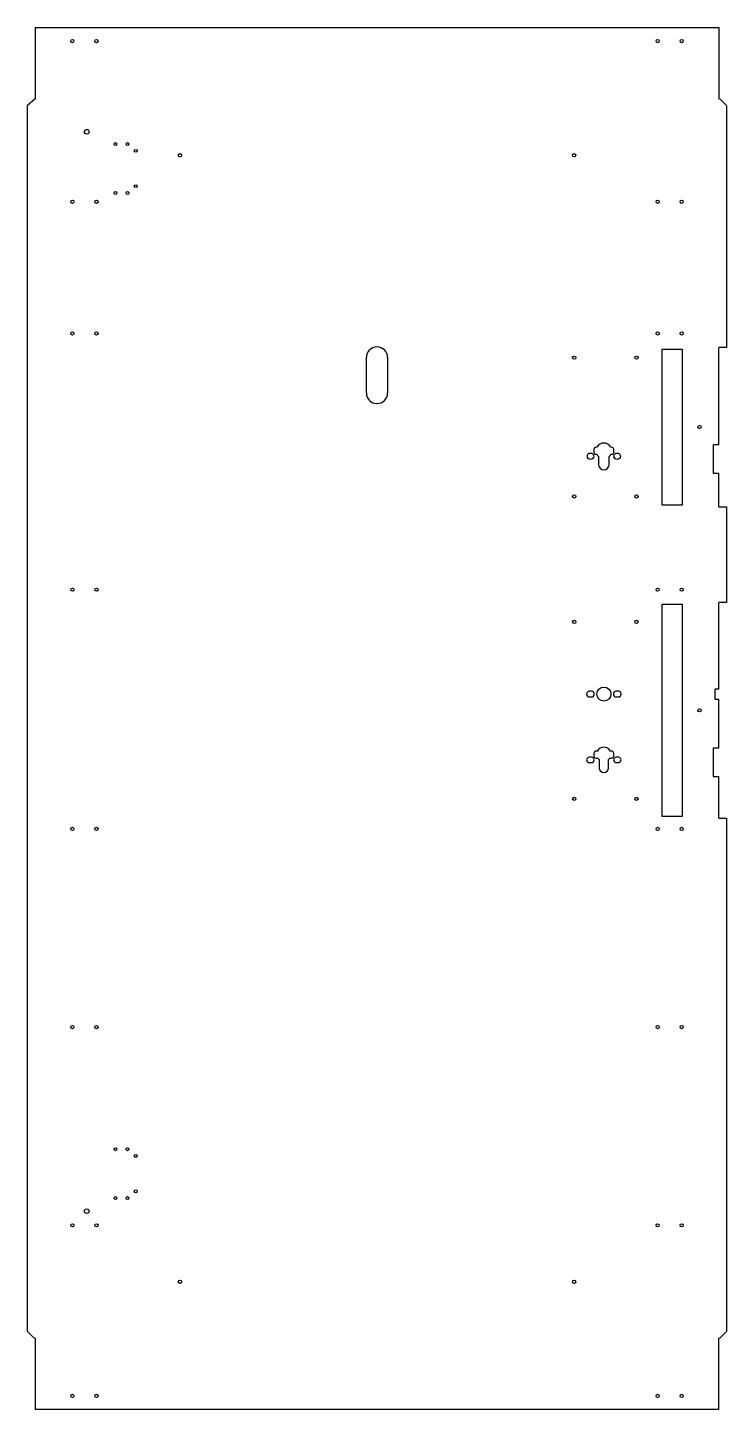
# Model space of a CAD drawing. Header units: millimetres. Extents: x 24 to 1011, y 0 to 1952.
import ezdxf

# ---------------------------------------------------------------- set-up
doc = ezdxf.new("R2010")
doc.units = ezdxf.units.MM

msp = doc.modelspace()

# ---------------------------------------------------------------- linework, layer by layer
at = {"color": 7, "linetype": 'Continuous', "lineweight": 25}
for p, q in [((34.5, 1952), (1000.9, 1952)), ((34.5, 1952), (34.5, 1851.5)), ((1000.9, 1952), (1000.9, 1851.5)), ((34.5, 1851.5), (24, 1842)), ((24, 110), (24, 1842)), ((1003, 1850.4), (1000.9, 1851.5)), ((1003, 1850.4), (1011.4, 1842)), ((1011.4, 1842), (1011.4, 1500.2)), ((502.7, 1436), (502.7, 1486)), ((532.7, 1486), (532.7, 1436)), ((920.6, 1277.6), (920.6, 1497.9)), ((920.6, 1497.9), (948.9, 1497.9)), ((948.9, 1497.9), (948.9, 1277.6)), ((1000.9, 1362.8), (1000.9, 1500.2)), ((1011.4, 1500.2), (1000.9, 1500.2)), ((824.3, 1356.2), (824.3, 1352.2)), ((828.5, 1359.2), (827.3, 1359.2)), ((827.3, 1349.2), (828.5, 1349.2)), ((849.3, 1359.2), (848.1, 1359.2)), ((848.1, 1349.2), (849.3, 1349.2)), ((852.3, 1352.2), (852.3, 1356.2)), ((992.9, 1362.8), (992.9, 1322.8)), ((1000.9, 1362.8), (992.9, 1362.8)), ((830.8, 1346.2), (830.8, 1334.8)), ((845.8, 1334.8), (845.8, 1346.2)), ((992.9, 1322.8), (1000.9, 1322.8)), ((1000.9, 1275.2), (1000.9, 1322.8)), ((948.9, 1277.6), (920.6, 1277.6)), ((1000.9, 1275.2), (1011.4, 1275.2)), ((1011.4, 1275.2), (1011.4, 1140)), ((920.6, 837.4), (920.6, 1137.7)), ((920.6, 1137.7), (948.9, 1137.7)), ((948.9, 1137.7), (948.9, 837.4)), ((1000.9, 1017.5), (1000.9, 1140)), ((1011.4, 1140), (1000.9, 1140)), ((994.9, 1017.5), (994.9, 1003.5)), ((1000.9, 1017.5), (994.9, 1017.5)), ((820.8, 1014.5), (817.8, 1014.5)), ((817.8, 1006.5), (820.8, 1006.5)), ((858.8, 1014.5), (855.8, 1014.5)), ((855.8, 1006.5), (858.8, 1006.5)), ((994.9, 1003.5), (1000.9, 1003.5)), ((1000.9, 934), (1000.9, 1003.5)), ((820.8, 921.3), (817.8, 921.3)), ((824.3, 927), (824.3, 923)), ((829.4, 930), (827.3, 930)), ((827.3, 920), (830, 920)), ((831.8, 917.9), (831.8, 906)), ((844.8, 906), (844.8, 917.9)), ((846.7, 920), (849.3, 920)), ((849.3, 930), (847.3, 930)), ((852.3, 923), (852.3, 927)), ((858.8, 921.3), (855.8, 921.3)), ((992.9, 934), (992.9, 894)), ((1000.9, 934), (992.9, 934)), ((817.8, 913.7), (820.8, 913.7)), ((855.8, 913.7), (858.8, 913.7)), ((992.9, 894), (1000.9, 894)), ((1000.9, 835), (1000.9, 894)), ((948.9, 837.4), (920.6, 837.4)), ((1000.9, 835), (1011.4, 835)), ((1011.4, 835), (1011.4, 110)), ((24, 110), (32.4, 101.6)), ((32.4, 101.6), (34.5, 100.5)), ((34.5, 100.5), (34.5, 0)), ((1000.9, 100.5), (1003, 101.6)), ((1000.9, 0), (1000.9, 100.5)), ((1011.4, 110), (1003, 101.6)), ((1000.9, 0), (34.5, 0))]:
    msp.add_line(p, q, dxfattribs=at)
for centre, radius in [((87.2, 1933), 2.25), ((121.2, 1933), 2.25), ((914.3, 1933), 2.25), ((948.3, 1933), 2.25), ((107.6, 1805), 3.3), ((148.2, 1787.5), 2.05), ((165.2, 1787.5), 2.05), ((176.8, 1778), 2.05), ((239.2, 1771.7), 2.3), ((796.2, 1771.7), 2.3), ((148.2, 1718.4), 2.05), ((165.2, 1718.4), 2.05), ((176.8, 1728), 2.05), ((87.2, 1706), 2.25), ((121.2, 1706), 2.25), ((914.3, 1706), 2.25), ((948.3, 1706), 2.25), ((87.2, 1520), 2.25), ((121.2, 1520), 2.25), ((914.3, 1520), 2.25), ((948.3, 1520), 2.25), ((796.5, 1485.8), 2.3), ((884.3, 1485.8), 2.3), ((973.6, 1387.8), 2.3), ((819.5, 1346.5), 4.5), ((857.2, 1346.5), 4.5), ((796.5, 1289.8), 2.3), ((884.3, 1289.8), 2.3), ((87.2, 1158), 2.25), ((121.2, 1158), 2.25), ((914.3, 1158), 2.25), ((948.3, 1158), 2.25), ((796.5, 1112.5), 2.3), ((884.3, 1112.5), 2.3), ((838.3, 1010.5), 10), ((973.6, 987.5), 2.3), ((796.5, 862.5), 2.3), ((884.3, 862.5), 2.3), ((87.2, 820), 2.25), ((121.2, 820), 2.25), ((914.3, 820), 2.25), ((948.3, 820), 2.25), ((87.2, 540), 2.25), ((121.2, 540), 2.25), ((914.3, 540), 2.25), ((948.3, 540), 2.25), ((148.2, 367.5), 2.05), ((165.2, 367.5), 2.05), ((176.8, 358), 2.05), ((148.2, 298.5), 2.05), ((165.2, 298.5), 2.05), ((176.8, 308), 2.05), ((107.6, 280), 3.3), ((87.2, 260), 2.25), ((121.2, 260), 2.25), ((914.3, 260), 2.25), ((948.3, 260), 2.25), ((239.2, 180.3), 2.3), ((796.2, 180.3), 2.3), ((87.2, 19), 2.25), ((121.2, 19), 2.25), ((914.3, 19), 2.25), ((948.3, 19), 2.25)]:
    msp.add_circle(centre, radius, dxfattribs=at)
for centre, radius, start, end in [((517.7, 1486), 15, 0, 180), ((517.7, 1436), 15, 180, 0), ((827.3, 1356.2), 3, 90, 180), ((827.3, 1352.2), 3, 180, 270), ((838.3, 1354.2), 11, 27.0357, 152.9643), ((838.3, 1354.2), 11, 207.0357, 227.0141), ((838.3, 1354.2), 11, 312.9859, 332.9643), ((849.3, 1356.2), 3, 0, 90), ((849.3, 1352.2), 3, 270, 0), ((838.3, 1334.8), 7.5, 180, 0), ((817.8, 1010.5), 4, 90, 270), ((820.8, 1010.5), 4, 270, 90), ((855.8, 1010.5), 4, 90, 270), ((858.8, 1010.5), 4, 270, 90), ((817.8, 917.5), 3.8, 90, 270), ((820.8, 917.5), 3.8, 270, 90), ((827.3, 927), 3, 90, 180), ((827.3, 923), 3, 180, 270), ((838.3, 925.5), 10, 26.7437, 153.2563), ((838.3, 925.5), 10, 213.367, 229.4584), ((838.3, 925.5), 10, 310.5416, 326.633), ((849.3, 927), 3, 0, 90), ((849.3, 923), 3, 270, 0), ((855.8, 917.5), 3.8, 90, 270), ((858.8, 917.5), 3.8, 270, 90), ((838.3, 906), 6.5, 180, 0)]:
    msp.add_arc(centre, radius, start, end, dxfattribs=at)

doc.saveas('drawing.dxf')
